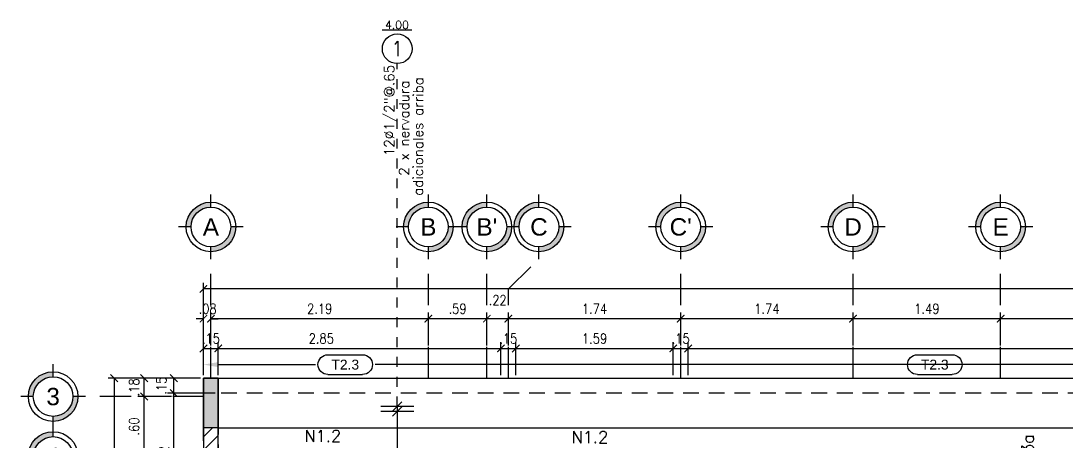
# Model space of a CAD drawing. Header units: millimetres. Extents: x -7.7 to 39.8, y -25.2 to 13.5.
# Drawn here: x -4.14 to 6.41, y 5.86 to 10.11 of the extents above; entities that cross this region are included whole.
import ezdxf
from ezdxf.enums import TextEntityAlignment as Align

# ---------------------------------------------------------------- set-up
doc = ezdxf.new("R2010")
doc.units = ezdxf.units.MM
doc.header["$LTSCALE"] = 0.05
for name, pattern in [('DASHDOT2', [12.7, 6.35, -3.175, 0, -3.175]), ('DOT2', [3.175, 0, -3.175]), ('HIDDEN2', [4.7625, 3.175, -1.5875])]:
    doc.linetypes.add(name, pattern=pattern)
for name, color, linetype in [('ACOTADO', 2, 'Continuous'), ('AZOTEA$0$PRETIL', 2, 'HIDDEN2'), ('EJES', 1, 'DASHDOT2'), ('PLANTA ALTA$0$ACHURADO', 1, 'Continuous'), ('PLANTA ALTA$0$CANT_VIS', 3, 'Continuous'), ('PLANTA ALTA$0$CONT_CORTE', 4, 'Continuous'), ('TEXTO_REFUERZO', 3, 'Continuous'), ('TXT_IND', 2, 'Continuous')]:
    doc.layers.add(name, color=color, linetype=linetype)
doc.styles.add('ACOTAMIENTOS', font='romans.shx', dxfattribs={"width": 0.85})
doc.styles.add('ARIAL', font='arial.ttf')
doc.styles.get("Standard").update_dxf_attribs({"font": 'romans.shx'})
doc.dimstyles.new('ACOTA_50', dxfattribs={"dimscale": 0.05, "dimtxt": 2, "dimasz": 1.5, "dimexe": 1.25, "dimexo": 0.625, "dimgap": 1, "dimtad": 1, "dimzin": 4, "dimdsep": 46, "dimtxsty": 'ACOTAMIENTOS', "dimblk1": 'ARCHTICK', "dimblk2": 'ARCHTICK', "dimsah": 1, "dimcen": 1.5, "dimclrd": 1, "dimclre": 1, "dimclrt": 256, "dimadec": 0, "dimazin": 0, "dimtfac": 1, "dimtofl": 0, "dimtmove": 2, "dimatfit": 3, "dimfxl": 0, "dimtolj": 1, "dimtzin": 0, "dimarcsym": 0})

# ---------------------------------------------------------------- blocks, each defined once
blk = doc.blocks.new('EJE')
at = {"layer": 'EJES', "linetype": 'Continuous'}
for points in [[(-0.25, 0), (-0.2, 0, -0.414214), (0, 0.2), (0, 0.25, 0.414214)], [(0.25, 0), (0.2, 0, -0.414214), (0, -0.2), (0, -0.25, 0.414214)]]:
    blk.add_hatch(color=256, dxfattribs=at).paths.add_polyline_path(points)
at = {"layer": 'EJES', "color": 1, "linetype": 'Continuous'}
for p, q in [((0, 0.2), (0, 0.325)), ((-0.2, 0), (-0.325, 0)), ((0.325, 0), (0.2, 0)), ((0, -0.325), (0, -0.2))]:
    blk.add_line(p, q, dxfattribs=at)
at = {"layer": 'EJES', "color": 3, "linetype": 'Continuous'}
for radius in [0.25, 0.2]:
    blk.add_circle((0, 0), radius, dxfattribs=at)
at = {"layer": 'EJES', "color": 4, "linetype": 'Continuous', "style": 'ARIAL'}
blk.add_attdef('EJE', text='', height=0.175, dxfattribs=at).set_placement((0, 0), align=Align.MIDDLE_CENTER)
blk = doc.blocks.new('_ARCHTICK')
at = {"color": 0, "linetype": 'ByBlock', "const_width": 0.15}
blk.add_lwpolyline([(-0.5, -0.5), (0.5, 0.5)], dxfattribs=at)
blk = doc.blocks.new('*D79')
at = {"layer": 'ACOTADO', "color": 1, "lineweight": -2}
for p, q in [((5.738, 6.839), (5.738, 7.17)), ((12.418, 7.108), (5.738, 7.108)), ((12.418, 6.839), (12.418, 7.17))]:
    blk.add_line(p, q, dxfattribs=at)
at = {"layer": 'DEFPOINTS', "color": 0}
for p in [(5.738, 7.108), (5.738, 6.808), (12.418, 6.808)]:
    blk.add_point(p, dxfattribs=at)
at = {"layer": 'ACOTADO', "color": 1, "lineweight": -2, "xscale": 0.07500000000000001, "yscale": 0.07500000000000001, "zscale": 0.07500000000000001, "rotation": 180}
blk.add_blockref('_ARCHTICK', (5.738, 7.108), dxfattribs=at)
at = {"layer": 'ACOTADO', "color": 1, "lineweight": -2, "xscale": 0.07500000000000001, "yscale": 0.07500000000000001, "zscale": 0.07500000000000001}
blk.add_blockref('_ARCHTICK', (12.418, 7.108), dxfattribs=at)
at = {"layer": 'ACOTADO', "insert": (8.851, 7.208), "char_height": 0.1, "attachment_point": 5, "style": 'ACOTAMIENTOS'}
blk.add_mtext('\\A1;6.68', dxfattribs=at)
blk = doc.blocks.new('*D80')
at = {"layer": 'ACOTADO', "color": 1, "lineweight": -2}
for p, q in [((4.25, 6.839), (4.25, 7.17)), ((5.738, 7.108), (4.25, 7.108)), ((5.738, 6.839), (5.738, 7.17))]:
    blk.add_line(p, q, dxfattribs=at)
at = {"layer": 'DEFPOINTS', "color": 0}
for p in [(4.25, 7.108), (4.25, 6.808), (5.738, 6.808)]:
    blk.add_point(p, dxfattribs=at)
at = {"layer": 'ACOTADO', "color": 1, "lineweight": -2, "xscale": 0.07500000000000001, "yscale": 0.07500000000000001, "zscale": 0.07500000000000001, "rotation": 180}
blk.add_blockref('_ARCHTICK', (4.25, 7.108), dxfattribs=at)
at = {"layer": 'ACOTADO', "color": 1, "lineweight": -2, "xscale": 0.07500000000000001, "yscale": 0.07500000000000001, "zscale": 0.07500000000000001}
blk.add_blockref('_ARCHTICK', (5.738, 7.108), dxfattribs=at)
at = {"layer": 'ACOTADO', "insert": (4.994, 7.208), "char_height": 0.1, "attachment_point": 5, "style": 'ACOTAMIENTOS'}
blk.add_mtext('\\A1;1.49', dxfattribs=at)
blk = doc.blocks.new('*D81')
at = {"layer": 'ACOTADO', "color": 1, "lineweight": -2}
for p, q in [((2.512, 6.839), (2.512, 7.17)), ((4.25, 7.108), (2.512, 7.108)), ((4.25, 6.839), (4.25, 7.17))]:
    blk.add_line(p, q, dxfattribs=at)
at = {"layer": 'DEFPOINTS', "color": 0}
for p in [(2.512, 7.108), (2.512, 6.808), (4.25, 6.808)]:
    blk.add_point(p, dxfattribs=at)
at = {"layer": 'ACOTADO', "color": 1, "lineweight": -2, "xscale": 0.07500000000000001, "yscale": 0.07500000000000001, "zscale": 0.07500000000000001, "rotation": 180}
blk.add_blockref('_ARCHTICK', (2.512, 7.108), dxfattribs=at)
at = {"layer": 'ACOTADO', "color": 1, "lineweight": -2, "xscale": 0.07500000000000001, "yscale": 0.07500000000000001, "zscale": 0.07500000000000001}
blk.add_blockref('_ARCHTICK', (4.25, 7.108), dxfattribs=at)
at = {"layer": 'ACOTADO', "insert": (3.381, 7.208), "char_height": 0.1, "attachment_point": 5, "style": 'ACOTAMIENTOS'}
blk.add_mtext('\\A1;1.74', dxfattribs=at)
blk = doc.blocks.new('*D82')
at = {"layer": 'ACOTADO', "color": 1, "lineweight": -2}
for p, q in [((0.774, 6.839), (0.774, 7.17)), ((2.512, 7.108), (0.774, 7.108)), ((2.512, 6.839), (2.512, 7.17))]:
    blk.add_line(p, q, dxfattribs=at)
at = {"layer": 'DEFPOINTS', "color": 0}
for p in [(0.774, 7.108), (0.774, 6.808), (2.512, 6.808)]:
    blk.add_point(p, dxfattribs=at)
at = {"layer": 'ACOTADO', "color": 1, "lineweight": -2, "xscale": 0.07500000000000001, "yscale": 0.07500000000000001, "zscale": 0.07500000000000001, "rotation": 180}
blk.add_blockref('_ARCHTICK', (0.774, 7.108), dxfattribs=at)
at = {"layer": 'ACOTADO', "color": 1, "lineweight": -2, "xscale": 0.07500000000000001, "yscale": 0.07500000000000001, "zscale": 0.07500000000000001}
blk.add_blockref('_ARCHTICK', (2.512, 7.108), dxfattribs=at)
at = {"layer": 'ACOTADO', "insert": (1.643, 7.208), "char_height": 0.1, "attachment_point": 5, "style": 'ACOTAMIENTOS'}
blk.add_mtext('\\A1;1.74', dxfattribs=at)
blk = doc.blocks.new('*D83')
at = {"layer": 'ACOTADO', "color": 1, "lineweight": -2}
for p, q in [((0.557, 6.839), (0.557, 7.17)), ((0.774, 7.108), (0.557, 7.108)), ((0.774, 6.839), (0.774, 7.17))]:
    blk.add_line(p, q, dxfattribs=at)
at = {"layer": 'DEFPOINTS', "color": 0}
for p in [(0.557, 7.108), (0.557, 6.808), (0.774, 6.808)]:
    blk.add_point(p, dxfattribs=at)
at = {"layer": 'ACOTADO', "color": 1, "lineweight": -2, "xscale": 0.07500000000000001, "yscale": 0.07500000000000001, "zscale": 0.07500000000000001, "rotation": 180}
blk.add_blockref('_ARCHTICK', (0.557, 7.108), dxfattribs=at)
at = {"layer": 'ACOTADO', "color": 1, "lineweight": -2, "xscale": 0.07500000000000001, "yscale": 0.07500000000000001, "zscale": 0.07500000000000001}
blk.add_blockref('_ARCHTICK', (0.774, 7.108), dxfattribs=at)
at = {"layer": 'ACOTADO', "insert": (0.666, 7.295), "char_height": 0.1, "attachment_point": 5, "style": 'ACOTAMIENTOS'}
blk.add_mtext('\\A1;.22', dxfattribs=at)
blk = doc.blocks.new('*D84')
at = {"layer": 'ACOTADO', "color": 1, "lineweight": -2}
for p, q in [((-0.033, 6.839), (-0.033, 7.17)), ((0.557, 7.108), (-0.033, 7.108)), ((0.557, 6.839), (0.557, 7.17))]:
    blk.add_line(p, q, dxfattribs=at)
at = {"layer": 'DEFPOINTS', "color": 0}
for p in [(-0.033, 7.108), (-0.033, 6.808), (0.557, 6.808)]:
    blk.add_point(p, dxfattribs=at)
at = {"layer": 'ACOTADO', "color": 1, "lineweight": -2, "xscale": 0.07500000000000001, "yscale": 0.07500000000000001, "zscale": 0.07500000000000001, "rotation": 180}
blk.add_blockref('_ARCHTICK', (-0.033, 7.108), dxfattribs=at)
at = {"layer": 'ACOTADO', "color": 1, "lineweight": -2, "xscale": 0.07500000000000001, "yscale": 0.07500000000000001, "zscale": 0.07500000000000001}
blk.add_blockref('_ARCHTICK', (0.557, 7.108), dxfattribs=at)
at = {"layer": 'ACOTADO', "insert": (0.262, 7.208), "char_height": 0.1, "attachment_point": 5, "style": 'ACOTAMIENTOS'}
blk.add_mtext('\\A1;.59', dxfattribs=at)
blk = doc.blocks.new('*D85')
at = {"layer": 'ACOTADO', "color": 1, "lineweight": -2}
for p, q in [((-2.226, 6.839), (-2.226, 7.17)), ((-0.033, 7.108), (-2.226, 7.108)), ((-0.033, 6.839), (-0.033, 7.17))]:
    blk.add_line(p, q, dxfattribs=at)
at = {"layer": 'DEFPOINTS', "color": 0}
for p in [(-2.226, 7.108), (-2.226, 6.808), (-0.033, 6.808)]:
    blk.add_point(p, dxfattribs=at)
at = {"layer": 'ACOTADO', "color": 1, "lineweight": -2, "xscale": 0.07500000000000001, "yscale": 0.07500000000000001, "zscale": 0.07500000000000001, "rotation": 180}
blk.add_blockref('_ARCHTICK', (-2.226, 7.108), dxfattribs=at)
at = {"layer": 'ACOTADO', "color": 1, "lineweight": -2, "xscale": 0.07500000000000001, "yscale": 0.07500000000000001, "zscale": 0.07500000000000001}
blk.add_blockref('_ARCHTICK', (-0.033, 7.108), dxfattribs=at)
at = {"layer": 'ACOTADO', "insert": (-1.129, 7.208), "char_height": 0.1, "attachment_point": 5, "style": 'ACOTAMIENTOS'}
blk.add_mtext('\\A1;2.19', dxfattribs=at)
blk = doc.blocks.new('*D86')
at = {"layer": 'ACOTADO', "color": 1, "lineweight": -2}
for p, q in [((-2.301, 7.108), (-2.376, 7.108)), ((-2.301, 6.839), (-2.301, 7.17)), ((-2.226, 6.839), (-2.226, 7.17)), ((-2.226, 7.108), (-2.151, 7.108))]:
    blk.add_line(p, q, dxfattribs=at)
at = {"layer": 'DEFPOINTS', "color": 0}
for p in [(-2.301, 7.108), (-2.301, 6.808), (-2.226, 6.808)]:
    blk.add_point(p, dxfattribs=at)
at = {"layer": 'ACOTADO', "color": 1, "lineweight": -2, "xscale": 0.07500000000000001, "yscale": 0.07500000000000001, "zscale": 0.07500000000000001}
blk.add_blockref('_ARCHTICK', (-2.301, 7.108), dxfattribs=at)
at = {"layer": 'ACOTADO', "color": 1, "lineweight": -2, "xscale": 0.07500000000000001, "yscale": 0.07500000000000001, "zscale": 0.07500000000000001, "rotation": 180}
blk.add_blockref('_ARCHTICK', (-2.226, 7.108), dxfattribs=at)
at = {"layer": 'ACOTADO', "insert": (-2.259, 7.208), "char_height": 0.1, "attachment_point": 5, "style": 'ACOTAMIENTOS'}
blk.add_mtext('\\A1;.08', dxfattribs=at)
blk = doc.blocks.new('*D87')
at = {"layer": 'ACOTADO', "color": 1, "lineweight": -2}
for p, q in [((-2.301, 7.139), (-2.301, 7.47)), ((15.266, 7.408), (-2.301, 7.408)), ((15.266, 7.139), (15.266, 7.47))]:
    blk.add_line(p, q, dxfattribs=at)
at = {"layer": 'DEFPOINTS', "color": 0}
for p in [(-2.301, 7.408), (-2.301, 7.108), (15.266, 7.108)]:
    blk.add_point(p, dxfattribs=at)
at = {"layer": 'ACOTADO', "color": 1, "lineweight": -2, "xscale": 0.07500000000000001, "yscale": 0.07500000000000001, "zscale": 0.07500000000000001, "rotation": 180}
blk.add_blockref('_ARCHTICK', (-2.301, 7.408), dxfattribs=at)
at = {"layer": 'ACOTADO', "color": 1, "lineweight": -2, "xscale": 0.07500000000000001, "yscale": 0.07500000000000001, "zscale": 0.07500000000000001}
blk.add_blockref('_ARCHTICK', (15.266, 7.408), dxfattribs=at)
at = {"layer": 'ACOTADO', "insert": (8.851, 7.508), "char_height": 0.1, "attachment_point": 5, "style": 'ACOTAMIENTOS'}
blk.add_mtext('\\A1;17.57', dxfattribs=at)
blk = doc.blocks.new('*D96')
at = {"layer": 'ACOTADO', "color": 1, "lineweight": -2}
for p, q in [((-2.624, 6.323), (-2.962, 6.323)), ((-2.9, 5.719), (-2.9, 6.323)), ((-2.625, 5.719), (-2.962, 5.719))]:
    blk.add_line(p, q, dxfattribs=at)
at = {"layer": 'DEFPOINTS', "color": 0}
for p in [(-2.9, 6.323), (-2.593, 6.323), (-2.594, 5.719)]:
    blk.add_point(p, dxfattribs=at)
at = {"layer": 'ACOTADO', "color": 1, "lineweight": -2, "xscale": 0.07500000000000001, "yscale": 0.07500000000000001, "zscale": 0.07500000000000001}
for p, rotation in [((-2.9, 6.323), 90), ((-2.9, 5.719), 270)]:
    blk.add_blockref('_ARCHTICK', p, dxfattribs=dict(at, rotation=rotation))
at = {"layer": 'ACOTADO', "insert": (-3, 6.021), "char_height": 0.1, "attachment_point": 5, "rotation": 90, "style": 'ACOTAMIENTOS'}
blk.add_mtext('\\A1;.60', dxfattribs=at)
blk = doc.blocks.new('*D97')
at = {"layer": 'ACOTADO', "color": 1, "lineweight": -2}
for p, q in [((-2.631, 6.508), (-2.962, 6.508)), ((-2.899, 6.323), (-2.899, 6.508)), ((-2.624, 6.323), (-2.962, 6.323))]:
    blk.add_line(p, q, dxfattribs=at)
at = {"layer": 'DEFPOINTS', "color": 0}
for p in [(-2.899, 6.508), (-2.6, 6.508), (-2.593, 6.323)]:
    blk.add_point(p, dxfattribs=at)
at = {"layer": 'ACOTADO', "color": 1, "lineweight": -2, "xscale": 0.07500000000000001, "yscale": 0.07500000000000001, "zscale": 0.07500000000000001}
for p, rotation in [((-2.899, 6.508), 90), ((-2.899, 6.323), 270)]:
    blk.add_blockref('_ARCHTICK', p, dxfattribs=dict(at, rotation=rotation))
at = {"layer": 'ACOTADO', "insert": (-3, 6.415), "char_height": 0.1, "attachment_point": 5, "rotation": 90, "style": 'ACOTAMIENTOS'}
blk.add_mtext('\\A1;.18', dxfattribs=at)
blk = doc.blocks.new('*D98')
at = {"layer": 'ACOTADO', "color": 1, "lineweight": -2}
for p, q in [((-2.932, 6.508), (-3.263, 6.508)), ((-3.201, 6.508), (-3.201, -0.075)), ((-2.932, -0.075), (-3.263, -0.075))]:
    blk.add_line(p, q, dxfattribs=at)
at = {"layer": 'DEFPOINTS', "color": 0}
for p in [(-2.901, 6.508), (-3.201, -0.075), (-2.901, -0.075)]:
    blk.add_point(p, dxfattribs=at)
at = {"layer": 'ACOTADO', "color": 1, "lineweight": -2, "xscale": 0.07500000000000001, "yscale": 0.07500000000000001, "zscale": 0.07500000000000001}
for p, rotation in [((-3.201, 6.508), 90), ((-3.201, -0.075), 270)]:
    blk.add_blockref('_ARCHTICK', p, dxfattribs=dict(at, rotation=rotation))
at = {"layer": 'ACOTADO', "insert": (-3.301, 3.023), "char_height": 0.1, "attachment_point": 5, "rotation": 90, "style": 'ACOTAMIENTOS'}
blk.add_mtext('\\A1;6.58', dxfattribs=at)
blk = doc.blocks.new('*D100')
at = {"layer": 'ACOTADO', "color": 1, "lineweight": -2}
for p, q in [((-2.301, 6.539), (-2.301, 6.87)), ((-2.151, 6.539), (-2.151, 6.87)), ((-2.301, 6.808), (-2.151, 6.808))]:
    blk.add_line(p, q, dxfattribs=at)
at = {"layer": 'DEFPOINTS', "color": 0}
for p in [(-2.151, 6.808), (-2.301, 6.508), (-2.151, 6.508)]:
    blk.add_point(p, dxfattribs=at)
at = {"layer": 'ACOTADO', "color": 1, "lineweight": -2, "xscale": 0.07500000000000001, "yscale": 0.07500000000000001, "zscale": 0.07500000000000001, "rotation": 180}
blk.add_blockref('_ARCHTICK', (-2.301, 6.808), dxfattribs=at)
at = {"layer": 'ACOTADO', "color": 1, "lineweight": -2, "xscale": 0.07500000000000001, "yscale": 0.07500000000000001, "zscale": 0.07500000000000001}
blk.add_blockref('_ARCHTICK', (-2.151, 6.808), dxfattribs=at)
at = {"layer": 'ACOTADO', "insert": (-2.226, 6.908), "char_height": 0.1, "attachment_point": 5, "style": 'ACOTAMIENTOS'}
blk.add_mtext('\\A1;.15', dxfattribs=at)
blk = doc.blocks.new('*D101')
at = {"layer": 'ACOTADO', "color": 1, "lineweight": -2}
for p, q in [((-2.151, 6.539), (-2.151, 6.87)), ((0.699, 6.539), (0.699, 6.87)), ((-2.151, 6.808), (0.699, 6.808))]:
    blk.add_line(p, q, dxfattribs=at)
at = {"layer": 'DEFPOINTS', "color": 0}
for p in [(0.699, 6.808), (-2.151, 6.508), (0.699, 6.508)]:
    blk.add_point(p, dxfattribs=at)
at = {"layer": 'ACOTADO', "color": 1, "lineweight": -2, "xscale": 0.07500000000000001, "yscale": 0.07500000000000001, "zscale": 0.07500000000000001, "rotation": 180}
blk.add_blockref('_ARCHTICK', (-2.151, 6.808), dxfattribs=at)
at = {"layer": 'ACOTADO', "color": 1, "lineweight": -2, "xscale": 0.07500000000000001, "yscale": 0.07500000000000001, "zscale": 0.07500000000000001}
blk.add_blockref('_ARCHTICK', (0.699, 6.808), dxfattribs=at)
at = {"layer": 'ACOTADO', "insert": (-1.113, 6.908), "char_height": 0.1, "attachment_point": 5, "style": 'ACOTAMIENTOS'}
blk.add_mtext('\\A1;2.85', dxfattribs=at)
blk = doc.blocks.new('*D102')
at = {"layer": 'ACOTADO', "color": 1, "lineweight": -2}
for p, q in [((0.699, 6.539), (0.699, 6.87)), ((0.849, 6.539), (0.849, 6.87)), ((0.699, 6.808), (0.849, 6.808))]:
    blk.add_line(p, q, dxfattribs=at)
at = {"layer": 'DEFPOINTS', "color": 0}
for p in [(0.849, 6.808), (0.699, 6.508), (0.849, 6.508)]:
    blk.add_point(p, dxfattribs=at)
at = {"layer": 'ACOTADO', "color": 1, "lineweight": -2, "xscale": 0.07500000000000001, "yscale": 0.07500000000000001, "zscale": 0.07500000000000001, "rotation": 180}
blk.add_blockref('_ARCHTICK', (0.699, 6.808), dxfattribs=at)
at = {"layer": 'ACOTADO', "color": 1, "lineweight": -2, "xscale": 0.07500000000000001, "yscale": 0.07500000000000001, "zscale": 0.07500000000000001}
blk.add_blockref('_ARCHTICK', (0.849, 6.808), dxfattribs=at)
at = {"layer": 'ACOTADO', "insert": (0.774, 6.908), "char_height": 0.1, "attachment_point": 5, "style": 'ACOTAMIENTOS'}
blk.add_mtext('\\A1;.15', dxfattribs=at)
blk = doc.blocks.new('*D103')
at = {"layer": 'ACOTADO', "color": 1, "lineweight": -2}
for p, q in [((0.849, 6.539), (0.849, 6.87)), ((2.437, 6.539), (2.437, 6.87)), ((0.849, 6.808), (2.437, 6.808))]:
    blk.add_line(p, q, dxfattribs=at)
at = {"layer": 'DEFPOINTS', "color": 0}
for p in [(2.437, 6.808), (0.849, 6.508), (2.437, 6.508)]:
    blk.add_point(p, dxfattribs=at)
at = {"layer": 'ACOTADO', "color": 1, "lineweight": -2, "xscale": 0.07500000000000001, "yscale": 0.07500000000000001, "zscale": 0.07500000000000001, "rotation": 180}
blk.add_blockref('_ARCHTICK', (0.849, 6.808), dxfattribs=at)
at = {"layer": 'ACOTADO', "color": 1, "lineweight": -2, "xscale": 0.07500000000000001, "yscale": 0.07500000000000001, "zscale": 0.07500000000000001}
blk.add_blockref('_ARCHTICK', (2.437, 6.808), dxfattribs=at)
at = {"layer": 'ACOTADO', "insert": (1.643, 6.908), "char_height": 0.1, "attachment_point": 5, "style": 'ACOTAMIENTOS'}
blk.add_mtext('\\A1;1.59', dxfattribs=at)
blk = doc.blocks.new('*D104')
at = {"layer": 'ACOTADO', "color": 1, "lineweight": -2}
for p, q in [((2.437, 6.539), (2.437, 6.87)), ((2.587, 6.539), (2.587, 6.87)), ((2.437, 6.808), (2.587, 6.808))]:
    blk.add_line(p, q, dxfattribs=at)
at = {"layer": 'DEFPOINTS', "color": 0}
for p in [(2.587, 6.808), (2.437, 6.508), (2.587, 6.508)]:
    blk.add_point(p, dxfattribs=at)
at = {"layer": 'ACOTADO', "color": 1, "lineweight": -2, "xscale": 0.07500000000000001, "yscale": 0.07500000000000001, "zscale": 0.07500000000000001, "rotation": 180}
blk.add_blockref('_ARCHTICK', (2.437, 6.808), dxfattribs=at)
at = {"layer": 'ACOTADO', "color": 1, "lineweight": -2, "xscale": 0.07500000000000001, "yscale": 0.07500000000000001, "zscale": 0.07500000000000001}
blk.add_blockref('_ARCHTICK', (2.587, 6.808), dxfattribs=at)
at = {"layer": 'ACOTADO', "insert": (2.512, 6.908), "char_height": 0.1, "attachment_point": 5, "style": 'ACOTAMIENTOS'}
blk.add_mtext('\\A1;.15', dxfattribs=at)
blk = doc.blocks.new('*D105')
at = {"layer": 'ACOTADO', "color": 1, "lineweight": -2}
for p, q in [((2.587, 6.539), (2.587, 6.87)), ((15.114, 6.539), (15.114, 6.87)), ((2.587, 6.808), (15.114, 6.808))]:
    blk.add_line(p, q, dxfattribs=at)
at = {"layer": 'DEFPOINTS', "color": 0}
for p in [(15.114, 6.808), (2.587, 6.508), (15.114, 6.508)]:
    blk.add_point(p, dxfattribs=at)
at = {"layer": 'ACOTADO', "color": 1, "lineweight": -2, "xscale": 0.07500000000000001, "yscale": 0.07500000000000001, "zscale": 0.07500000000000001, "rotation": 180}
blk.add_blockref('_ARCHTICK', (2.587, 6.808), dxfattribs=at)
at = {"layer": 'ACOTADO', "color": 1, "lineweight": -2, "xscale": 0.07500000000000001, "yscale": 0.07500000000000001, "zscale": 0.07500000000000001}
blk.add_blockref('_ARCHTICK', (15.114, 6.808), dxfattribs=at)
at = {"layer": 'ACOTADO', "insert": (8.851, 6.908), "char_height": 0.1, "attachment_point": 5, "style": 'ACOTAMIENTOS'}
blk.add_mtext('\\A1;12.53', dxfattribs=at)
blk = doc.blocks.new('*D123')
at = {"layer": 'ACOTADO', "color": 1, "lineweight": -2}
for p, q in [((-2.182, 6.358), (-2.662, 6.358)), ((-2.6, 5.034), (-2.6, 6.358)), ((-2.332, 5.034), (-2.662, 5.034))]:
    blk.add_line(p, q, dxfattribs=at)
at = {"layer": 'DEFPOINTS', "color": 0}
for p in [(-2.6, 6.358), (-2.151, 6.358), (-2.301, 5.034)]:
    blk.add_point(p, dxfattribs=at)
at = {"layer": 'ACOTADO', "color": 1, "lineweight": -2, "xscale": 0.07500000000000001, "yscale": 0.07500000000000001, "zscale": 0.07500000000000001}
for p, rotation in [((-2.6, 6.358), 90), ((-2.6, 5.034), 270)]:
    blk.add_blockref('_ARCHTICK', p, dxfattribs=dict(at, rotation=rotation))
at = {"layer": 'ACOTADO', "insert": (-2.7, 5.696), "char_height": 0.1, "attachment_point": 5, "rotation": 90, "style": 'ACOTAMIENTOS'}
blk.add_mtext('\\A1;1.32', dxfattribs=at)
blk = doc.blocks.new('*D124')
at = {"layer": 'ACOTADO', "color": 1, "lineweight": -2}
for p, q in [((-2.332, 6.508), (-2.662, 6.508)), ((-2.6, 6.358), (-2.6, 6.508)), ((-2.182, 6.358), (-2.662, 6.358))]:
    blk.add_line(p, q, dxfattribs=at)
at = {"layer": 'DEFPOINTS', "color": 0}
for p in [(-2.6, 6.508), (-2.301, 6.508), (-2.151, 6.358)]:
    blk.add_point(p, dxfattribs=at)
at = {"layer": 'ACOTADO', "color": 1, "lineweight": -2, "xscale": 0.07500000000000001, "yscale": 0.07500000000000001, "zscale": 0.07500000000000001}
for p, rotation in [((-2.6, 6.508), 90), ((-2.6, 6.358), 270)]:
    blk.add_blockref('_ARCHTICK', p, dxfattribs=dict(at, rotation=rotation))
at = {"layer": 'ACOTADO', "insert": (-2.725, 6.433), "char_height": 0.1, "attachment_point": 5, "rotation": 90, "style": 'ACOTAMIENTOS'}
blk.add_mtext('\\A1;.15', dxfattribs=at)
blk = doc.blocks.new('COTA50')
at = {"layer": 'TEXTO_REFUERZO', "color": 1}
blk.add_line((0, -0.125), (0, 0.125), dxfattribs=at)
at = {"layer": 'TEXTO_REFUERZO', "color": 3}
blk.add_line((-0.0354, -0.0354), (0.0354, 0.0354), dxfattribs=at)
blk = doc.blocks.new('*D164')
at = {"layer": 'DEFPOINTS', "color": 0, "linetype": 'Continuous'}
for p in [(15.264, 6.645), (-2.301, 6.508), (15.264, 6.508)]:
    blk.add_point(p, dxfattribs=at)
at = {"layer": 'TXT_IND', "color": 1, "linetype": 'Continuous', "lineweight": -2}
for p, q in [((-2.301, 6.539), (-2.301, 6.708)), ((15.264, 6.539), (15.264, 6.708)), ((-2.151, 6.645), (-1.171, 6.645)), ((15.114, 6.645), (-0.571, 6.645))]:
    blk.add_line(p, q, dxfattribs=at)
at = {"layer": 'TXT_IND', "color": 1, "linetype": 'Continuous'}
for points in [[(-2.151, 6.67), (-2.151, 6.62), (-2.301, 6.645)], [(15.114, 6.67), (15.114, 6.62), (15.264, 6.645)]]:
    blk.add_solid(points, dxfattribs=at)
at = {"layer": 'TXT_IND', "linetype": 'Continuous', "insert": (-0.871, 6.645), "char_height": 0.1, "attachment_point": 5}
blk.add_mtext('\\A1;     ', dxfattribs=at)
blk = doc.blocks.new('ETIQUETA')
at = {"layer": 'TXT_IND', "color": 3}
for p, q in [((-0.175, 0.2), (0.175, 0.2)), ((-0.175, 0), (0.175, 0))]:
    blk.add_line(p, q, dxfattribs=at)
for centre, start, end in [((-0.175, 0.1), 90, 270), ((0.175, 0.1), 270, 90)]:
    blk.add_arc(centre, 0.1, start, end, dxfattribs=at)
at = {"layer": 'TXT_IND', "color": 4, "style": 'ARIAL'}
blk.add_attdef('TEXTO', text='', height=0.1, dxfattribs=at).set_placement((0, 0.1), align=Align.MIDDLE_CENTER)

msp = doc.modelspace()

# ---------------------------------------------------------------- hatches: boundary and pattern name
at = {"layer": 'PLANTA ALTA$0$ACHURADO'}
h = msp.add_hatch(color=252, dxfattribs=at)
h.dxf.hatch_style = 1
h.paths.add_polyline_path([(-2.151, 6.508), (-2.301, 6.508), (-2.301, 6.008), (-2.151, 6.008)])
h = msp.add_hatch(dxfattribs=at)
h.set_pattern_fill('ANSI31', color=256, scale=0.03)
h.paths.add_polyline_path([(-2.151, 6.008), (-2.301, 6.008), (-2.301, 5.034), (-2.151, 5.034)])

# ---------------------------------------------------------------- linework, layer by layer
at = {"layer": 'AZOTEA$0$PRETIL'}
for p, q in [((-2.301, 6.508), (15.264, 6.508)), ((-2.301, -0.075), (-2.301, 6.508)), ((15.114, 6.358), (-2.151, 6.358)), ((-2.151, 6.358), (-2.151, 0.075))]:
    msp.add_line(p, q, dxfattribs=at)
at = {"layer": 'EJES'}
for p, q in [((-2.226, 6.508), (-2.226, 7.708)), ((-0.033, 6.508), (-0.033, 7.708)), ((0.557, 6.508), (0.557, 7.708)), ((2.512, 6.508), (2.512, 7.708)), ((4.25, 6.508), (4.25, 7.708)), ((5.738, 6.508), (5.738, 7.708)), ((-2.294, 6.323), (-3.492, 6.323))]:
    msp.add_line(p, q, dxfattribs=at)
msp.add_lwpolyline([(0.774, 6.508), (0.774, 7.408), (1.082, 7.708)], dxfattribs=at)
at = {"layer": 'PLANTA ALTA$0$CANT_VIS'}
msp.add_line((-2.151, 6.508), (15.114, 6.508), dxfattribs=at)
at = {"layer": 'PLANTA ALTA$0$CANT_VIS', "color": 1}
msp.add_line((-2.151, 6.008), (15.114, 6.008), dxfattribs=at)
at = {"layer": 'PLANTA ALTA$0$CONT_CORTE'}
for p, q in [((-2.151, 6.508), (-2.301, 6.508)), ((-2.301, 6.508), (-2.301, -0.075)), ((-2.151, 0.736), (-2.151, 6.508))]:
    msp.add_line(p, q, dxfattribs=at)
msp.add_lwpolyline([(-2.301, 6.508), (-2.151, 6.508), (-2.151, 6.008), (-2.301, 6.008)], close=True, dxfattribs=at)
at = {"layer": 'TEXTO_REFUERZO', "color": 6}
msp.add_line((-0.5, 10.02), (-0.2, 10.02), dxfattribs=at)
at = {"layer": 'TEXTO_REFUERZO', "color": 3, "linetype": 'DOT2', "ltscale": 0.4}
msp.add_line((-0.347, 6.222), (-0.347, 9.679), dxfattribs=at)
at = {"layer": 'TEXTO_REFUERZO', "color": 1}
msp.add_line((-0.347, 6.222), (-0.347, 2.872), dxfattribs=at)
at = {"layer": 'TEXTO_REFUERZO', "color": 6}
msp.add_circle((-0.347, 9.829), 0.15, dxfattribs=at)

# ---------------------------------------------------------------- block references
at = {"layer": 'EJES'}
for p, values in [((-2.226, 8.033), {'EJE': 'A'}), ((-0.033, 8.033), {'EJE': 'B'}), ((0.557, 8.033), {'EJE': "B'"}), ((1.082, 8.033), {'EJE': 'C'}), ((2.512, 8.033), {'EJE': "C'"}), ((4.25, 8.033), {'EJE': 'D'}), ((5.738, 8.033), {'EJE': 'E'}), ((-3.817, 6.323), {'EJE': '3'}), ((-3.817, 5.719), {'EJE': '4'})]:
    msp.add_blockref('EJE', p, dxfattribs=at).add_auto_attribs(values)
at = {"layer": 'TEXTO_REFUERZO', "xscale": -1.3333, "yscale": 1.3333, "zscale": 1.3333, "rotation": 90}
for p in [(-0.347, 6.222), (-0.347, 6.172)]:
    msp.add_blockref('COTA50', p, dxfattribs=at)
at = {"layer": 'TXT_IND'}
ref = msp.add_blockref('ETIQUETA', (-0.871, 6.745), dxfattribs=dict(at, xscale=-1, rotation=180))
ref.add_attrib('TEXTO', 'T2.3', dxfattribs={"color": 4, "height": 0.1, "style": 'ARIAL'}).set_placement((-0.871, 6.645), align=Align.MIDDLE_CENTER)
ref = msp.add_blockref('ETIQUETA', (5.074, 6.745), dxfattribs=dict(at, xscale=-1, rotation=180))
ref.add_attrib('TEXTO', 'T2.3', dxfattribs={"color": 4, "height": 0.1, "style": 'ARIAL'}).set_placement((5.074, 6.645), align=Align.MIDDLE_CENTER)

# ---------------------------------------------------------------- texts
at = {"layer": 'TEXTO_REFUERZO', "color": 2}
msp.add_text('4.00', height=0.08, dxfattribs=at).set_placement((-0.35, 10.005), align=Align.BOTTOM_CENTER)
at = {"layer": 'TEXTO_REFUERZO', "color": 6}
msp.add_text('1', height=0.15, dxfattribs=at).set_placement((-0.347, 9.829), align=Align.MIDDLE_CENTER)
at = {"layer": 'TEXTO_REFUERZO', "color": 2}
msp.add_text('12%%C1/2"@.65', height=0.1, rotation=90, dxfattribs=at).set_placement((-0.347, 9.667), align=Align.BOTTOM_RIGHT)
for s, p in [('adicionales arriba', (-0.058, 8.346)), ('2 x nervadura', (-0.199, 8.548))]:
    msp.add_text(s, height=0.1, rotation=89.862, dxfattribs=at).set_placement(p, align=Align.BOTTOM_LEFT)
at = {"layer": 'TXT_IND', "color": 4, "char_height": 0.12, "attachment_point": 6}
for insert in [(-0.912, 5.925), (1.781, 5.914)]:
    msp.add_mtext('N1.2', dxfattribs=dict(at, insert=insert))
at = {"layer": 'TXT_IND', "color": 4, "insert": (6.013, 5.945), "char_height": 0.12, "width": 0.37143, "attachment_point": 6, "rotation": 90}
msp.add_mtext('N2.3a', dxfattribs=at)

# ---------------------------------------------------------------- dimensions: what is measured, and where the dimension line sits
at = {"layer": 'ACOTADO'}
for base, p1, p2, picture, middle in [((-2.301, 7.408), (15.266, 7.108), (-2.301, 7.108), '*D87', (8.851, 7.508)), ((-2.300710486, 7.107513027), (-2.225710486, 6.807513027), (-2.300710486, 6.807513027), '*D86', (-2.259240851, 7.207513027)), ((5.738, 7.108), (12.418, 6.808), (5.738, 6.808), '*D79', (8.851, 7.208)), ((-2.151, 6.808), (-2.301, 6.508), (-2.151, 6.508), '*D100', (-2.226, 6.908)), ((0.699, 6.808), (-2.151, 6.508), (0.699, 6.508), '*D101', (-1.113, 6.908)), ((0.849, 6.808), (0.699, 6.508), (0.849, 6.508), '*D102', (0.774, 6.908)), ((2.587, 6.808), (2.437, 6.508), (2.587, 6.508), '*D104', (2.512, 6.908))]:
    dim = msp.add_linear_dim(base=base, p1=p1, p2=p2, dimstyle='ACOTA_50', dxfattribs=at)
    dim.commit()
    dim.dimension.update_dxf_attribs({"geometry": picture, "text_midpoint": middle, "dimtype": 160})
for base, p1, p2, picture, middle in [((0.557, 7.108), (0.774, 6.808), (0.557, 6.808), '*D83', (0.666, 7.295)), ((-2.226, 7.108), (-0.033, 6.808), (-2.226, 6.808), '*D85', (-1.129, 7.208)), ((-0.033, 7.108), (0.557, 6.808), (-0.033, 6.808), '*D84', (0.262, 7.208)), ((0.774, 7.108), (2.512, 6.808), (0.774, 6.808), '*D82', (1.643, 7.208)), ((2.512, 7.108), (4.25, 6.808), (2.512, 6.808), '*D81', (3.381, 7.208)), ((4.25, 7.108), (5.738, 6.808), (4.25, 6.808), '*D80', (4.994, 7.208)), ((2.437, 6.808), (0.849, 6.508), (2.437, 6.508), '*D103', (1.643, 6.908)), ((15.114, 6.808), (2.587, 6.508), (15.114, 6.508), '*D105', (8.851, 6.908))]:
    dim = msp.add_linear_dim(base=base, p1=p1, p2=p2, dimstyle='ACOTA_50', dxfattribs=at)
    dim.commit()
    dim.dimension.update_dxf_attribs({"geometry": picture, "text_midpoint": middle})
for base, p1, p2, picture, middle in [((-3.201, -0.075), (-2.901, 6.508), (-2.901, -0.075), '*D98', (-3.301, 3.023)), ((-2.89943, 6.50751), (-2.59305, 6.32252), (-2.59987, 6.50751), '*D97', (-2.99954, 6.41502)), ((-2.6, 6.508), (-2.151, 6.358), (-2.301, 6.508), '*D124', (-2.725, 6.433))]:
    dim = msp.add_linear_dim(base=base, p1=p1, p2=p2, angle=90, dimstyle='ACOTA_50', dxfattribs=at)
    dim.commit()
    dim.dimension.update_dxf_attribs({"geometry": picture, "text_midpoint": middle, "dimtype": 160})
for base, p1, p2, picture, middle in [((-2.9, 6.323), (-2.594, 5.719), (-2.593, 6.323), '*D96', (-3, 6.021)), ((-2.6, 6.358), (-2.301, 5.034), (-2.151, 6.358), '*D123', (-2.7, 5.696))]:
    dim = msp.add_linear_dim(base=base, p1=p1, p2=p2, angle=90, dimstyle='ACOTA_50', dxfattribs=at)
    dim.commit()
    dim.dimension.update_dxf_attribs({"geometry": picture, "text_midpoint": middle})
at = {"layer": 'TXT_IND', "linetype": 'Continuous'}
dim = msp.add_linear_dim(base=(15.264, 6.645), p1=(-2.301, 6.508), p2=(15.264, 6.508), text='     ', dimstyle='ACOTA_50', override={"dimasz": 3, "dimtxsty": 'Standard'}, dxfattribs=at)
dim.commit()
dim.dimension.update_dxf_attribs({"geometry": '*D164', "text_midpoint": (-0.871, 6.645), "dimtype": 160})

doc.saveas('drawing.dxf')
